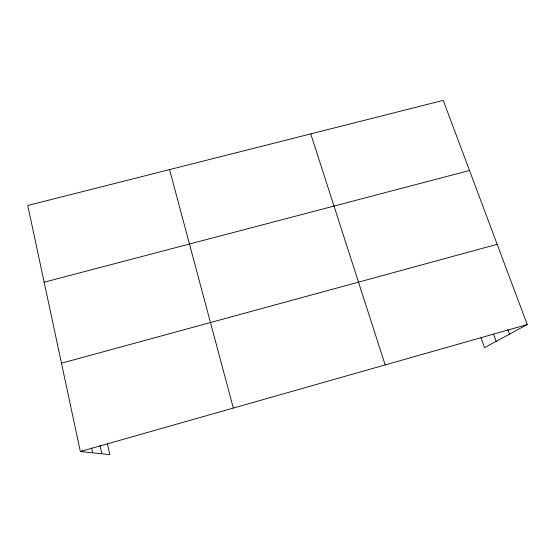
<?xml version="1.0" encoding="UTF-8"?>
<svg xmlns="http://www.w3.org/2000/svg" width="555" height="555" viewBox="0 0 555 555"><rect width="100%" height="100%" fill="white"/><g stroke="black" fill="none" stroke-linecap="round" stroke-linejoin="round"><path stroke-width="0.83" d="M107.413 443.813L109.828 454.621L80.364 451.52L27.75 205.482L443.23 100.379L527.25 324.557L484.515 347.652L480.956 337.69M80.364 451.52L527.25 324.557M61.48 363.199L497.176 244.304M44.157 282.197L469.509 170.489M507.839 329.712L509.476 334.159M493.534 334.117L496.156 341.36M310.751 133.894L385.177 364.919M169.573 169.608L233.336 408.057M99.99 445.346L101.849 453.782M91.617 447.94L92.678 452.818M82.362 450.23L82.688 451.763"/></g></svg>
